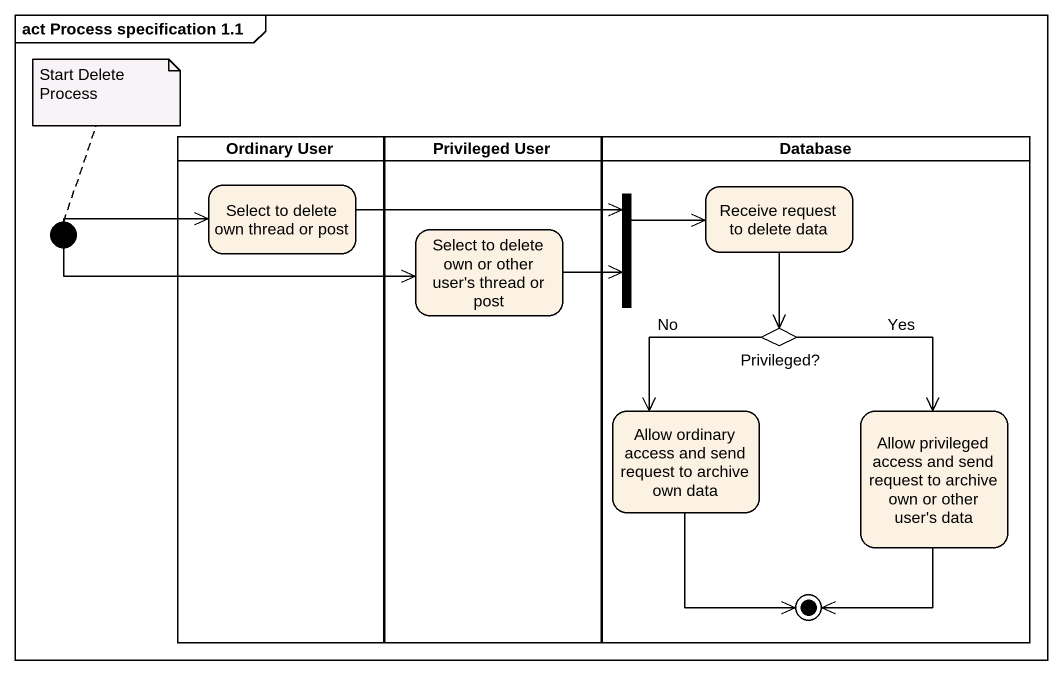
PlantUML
@startuml
mainframe act Process specification 1.1
hide empty description
state "Ordinary User" as Ordinary_User <<partition>> {
  state "Select to delete own thread or post" as Select_to_delete_own_thread
}
state "Privileged User" as Privileged_User <<partition>> {
  state "Select to delete own or other user's thread or post" as Select_to_delete_own_or
}
state "Database" as Database_ <<partition>> {
  state fork1 <<join>>
  state "Receive request to delete data" as Receive_request_to_delete
  state "Privileged?" as Privileged <<choice>>
  state "Allow ordinary access and send request to archive own data" as Allow_ordinary_access_and
  state "Allow privileged access and send request to archive own or other user's data" as Allow_privileged_access_and
  Allow_ordinary_access_and --> [*]
  Allow_privileged_access_and --> [*]
}
state initial1 <<start>>
initial1 -right-> Select_to_delete_own_thread
initial1 -right-> Select_to_delete_own_or
Select_to_delete_own_thread -right-> fork1
Select_to_delete_own_or -right-> fork1
fork1 -right-> Receive_request_to_delete
Receive_request_to_delete --> Privileged
Privileged --> Allow_ordinary_access_and : No
Privileged --> Allow_privileged_access_and : Yes
note top of initial1 : Start Delete Process
@enduml
